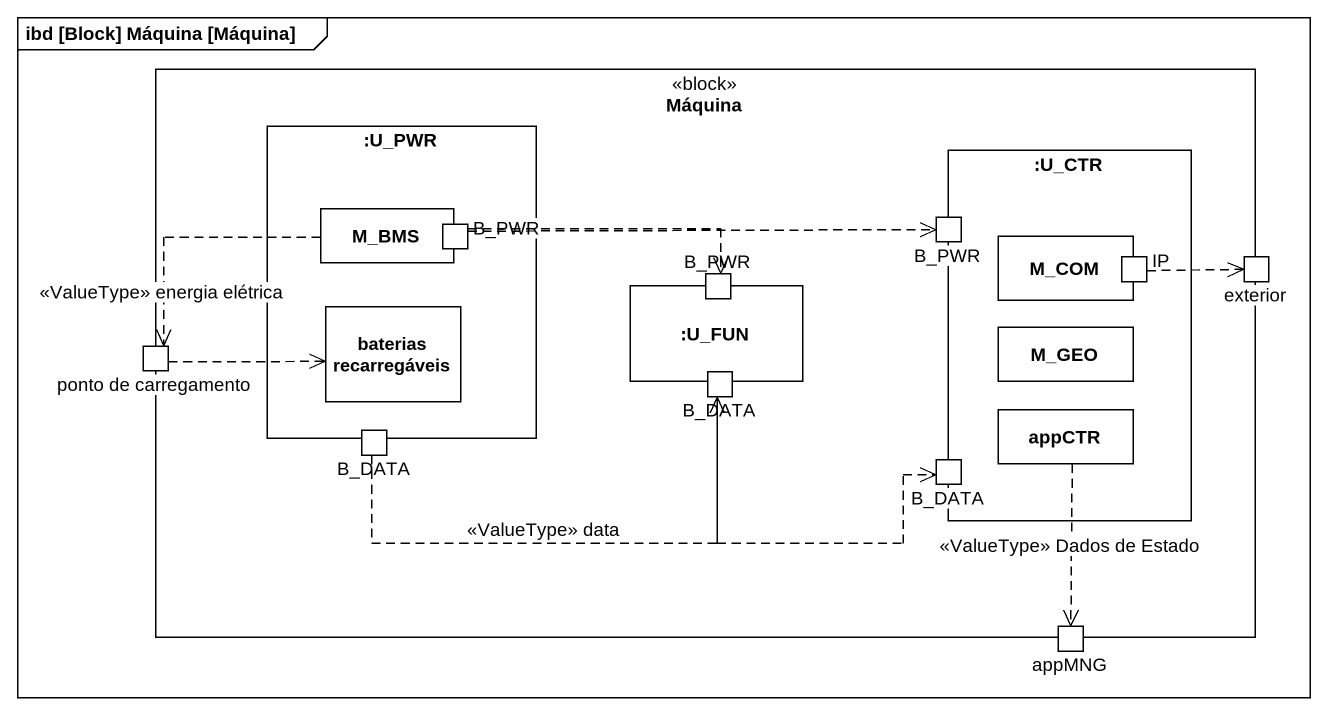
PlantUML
@startuml
mainframe ibd [Block] Máquina [Máquina]
rectangle Máquina <<block>> {
  rectangle ":U_PWR" as U_PWR {
    rectangle M_BMS {
      port B_PWR
    }
    rectangle "baterias recarregáveis" as baterias_recarregáveis
    port "B_DATA" as B_DATA_2
  }
  rectangle ":U_CTR" as U_CTR {
    port "B_PWR" as B_PWR_2
    rectangle M_COM {
      port IP
    }
    rectangle M_GEO
    port "B_DATA" as B_DATA_3
    rectangle appCTR
  }
  rectangle ":U_FUN" as U_FUN {
    port "B_PWR" as B_PWR_3
    port B_DATA
  }
  port exterior
  port "ponto de carregamento" as ponto_de_carregamento
  port appMNG
}
M_BMS .left.> ponto_de_carregamento : <<ValueType>> energia elétrica
B_PWR .right.> B_PWR_2
B_PWR .right.> B_PWR_3
IP .right.> exterior
ponto_de_carregamento .right.> baterias_recarregáveis
B_DATA .right.> B_DATA_3
B_DATA_2 .right.> B_DATA : <<ValueType>> data
appCTR ..> appMNG : <<ValueType>> Dados de Estado
@enduml
